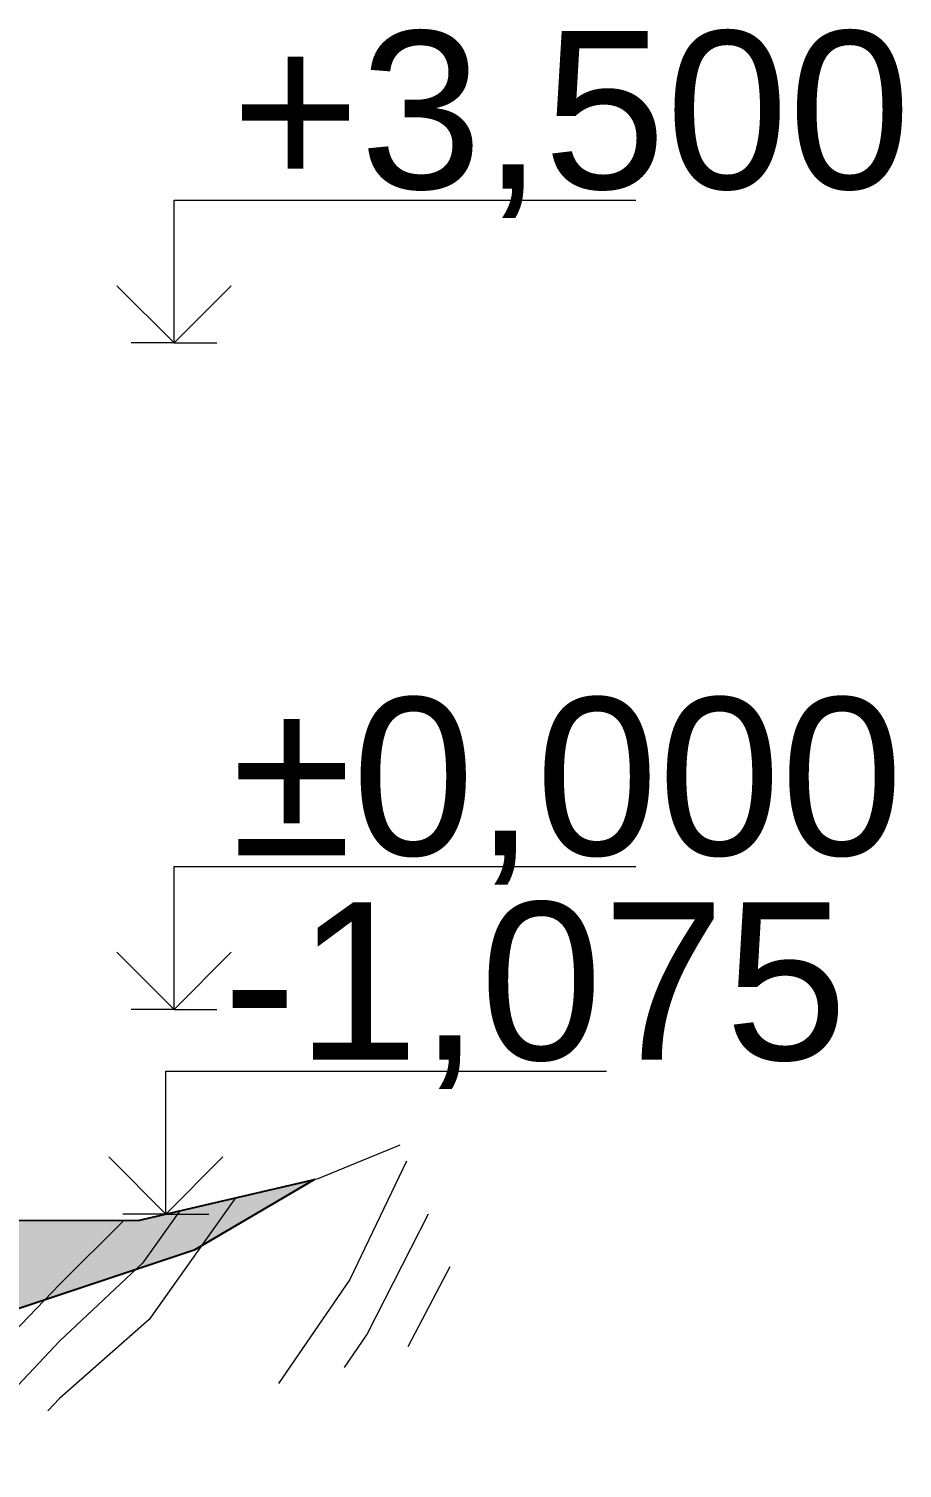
# Model space of a CAD drawing. Extents: x 8 to 21351, y 0 to 420.
# Drawn here: x 19033.45 to 19056.37, y 125.35 to 163.14 of the extents above; entities that cross this region are included whole.
import ezdxf

# ---------------------------------------------------------------- set-up
doc = ezdxf.new("R2010")
doc.units = 0
doc.styles.add('TEYPDFCAD_TEXT', font='arial.ttf')

msp = doc.modelspace()

# ---------------------------------------------------------------- hatches: boundary and pattern name
at = {"true_color": 0xffffff}
msp.add_hatch(color=0, dxfattribs=at).paths.add_polyline_path([(18910.667, 130.762), (18922.001, 130.812), (18931.623, 130.854), (18932.529, 130.858), (18939.472, 130.871), (18941.864, 130.912), (18943.168, 130.927), (18944.461, 130.943), (18945.772, 130.958), (18946.098, 130.96), (18954.265, 131.043), (18971.587, 131.289), (18975.373, 131.287), (18983.104, 131.242), (18986.5, 131.233), (18998.377, 131.307), (19009.984, 131.385), (19025.806, 131.536), (19031.989, 131.861), (19036.318, 131.851), (19040.95, 132.926), (19037.791, 131.069), (19032.558, 129.326), (18949.987, 125.347), (18902.955, 125.347), (18902.955, 130.728)])

# ---------------------------------------------------------------- linework, layer by layer
at = {"color": 7, "lineweight": 15}
for p, q in [((19037.26, 154.893), (19037.26, 158.643)), ((19037.26, 158.643), (19049.381, 158.643)), ((19037.26, 154.893), (19035.76, 156.393)), ((19038.76, 156.393), (19037.26, 154.893)), ((19037.26, 154.893), (19036.135, 154.893)), ((19037.26, 154.893), (19038.385, 154.893)), ((19037.26, 137.393), (19037.26, 141.143)), ((19037.26, 141.143), (19049.381, 141.143)), ((19037.26, 137.393), (19035.76, 138.893)), ((19038.76, 138.893), (19037.26, 137.393)), ((19037.26, 137.393), (19036.135, 137.393)), ((19037.26, 137.393), (19038.385, 137.393)), ((19037.044, 132.02), (19037.044, 135.77)), ((19037.044, 135.77), (19048.613, 135.77)), ((19043.189, 133.829), (19041.032, 132.946)), ((19037.044, 132.02), (19035.544, 133.52)), ((19038.544, 133.52), (19037.044, 132.02)), ((19043.361, 133.41), (19041.874, 130.301)), ((19041.032, 132.946), (19038.873, 132.444)), ((19038.873, 132.444), (19036.309, 131.849)), ((19038.873, 132.444), (19036.603, 129.251)), ((19037.044, 132.02), (19035.919, 132.02)), ((19037.412, 132.105), (19036.436, 130.732)), ((19037.044, 132.02), (19038.169, 132.02)), ((19043.929, 132.021), (19042.327, 128.877)), ((19034.266, 131.855), (19031.989, 131.861)), ((19035.941, 131.85), (19034.261, 130.18)), ((19036.309, 131.849), (19034.266, 131.855)), ((19036.436, 130.732), (19034.257, 128.68)), ((19044.497, 130.633), (19043.398, 128.534)), ((19034.261, 130.18), (19032.087, 127.912)), ((19041.874, 130.301), (19040.004, 127.574)), ((19036.603, 129.251), (19034.253, 127.18)), ((19034.257, 128.68), (19032.538, 126.863)), ((19042.327, 128.877), (19041.723, 127.995)), ((19034.253, 127.18), (19033.947, 126.856))]:
    msp.add_line(p, q, dxfattribs=at)
at = {"color": 0, "true_color": 0xffffff}
msp.add_lwpolyline([(18932.529, 130.858), (18939.472, 130.871), (18941.864, 130.912), (18943.168, 130.927), (18944.461, 130.943), (18945.772, 130.958), (18946.098, 130.96), (18954.265, 131.043), (18971.587, 131.289), (18975.373, 131.287), (18983.104, 131.242), (18986.5, 131.233), (18998.377, 131.307), (19009.984, 131.385), (19025.806, 131.536), (19031.989, 131.861), (19036.318, 131.851), (19040.95, 132.926), (19037.791, 131.069), (19032.558, 129.326), (18949.987, 125.347), (18902.955, 125.347)], dxfattribs=at)

# ---------------------------------------------------------------- texts
at = {"color": 7, "style": 'TEYPDFCAD_TEXT'}
for s, p in [('+3,500', (19038.76, 158.942)), ('±0,000', (19038.76, 141.442)), ('-1,075', (19038.545, 136.07))]:
    msp.add_text(s, height=4.1381, dxfattribs=at).set_placement(p)

doc.saveas('drawing.dxf')
